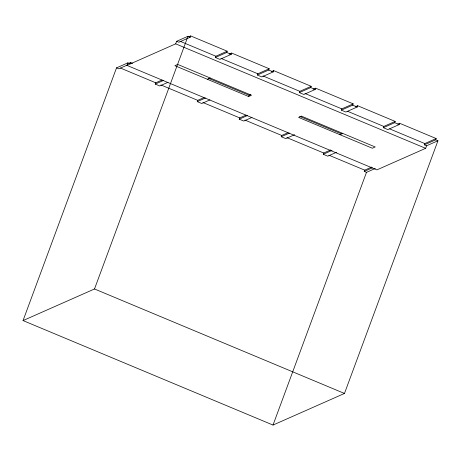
<?xml version="1.0" encoding="UTF-8"?>
<svg xmlns="http://www.w3.org/2000/svg" width="461" height="461" viewBox="0 0 461 461"><rect width="100%" height="100%" fill="white"/><g stroke="black" fill="none" stroke-linecap="round" stroke-linejoin="round"><path stroke-width="0.69" d="M437.95 140.755L426.586 145.78L424.339 144.84L435.703 139.816L437.95 140.755L344.471 393.458L273.016 425.059L23.05 320.574L116.524 67.876L127.887 62.852L130.135 63.791L130.607 62.523L132.595 63.353M426.586 145.78L425.647 148.327L376.914 169.873L126.948 65.393L127.887 62.852M167.977 82.323L159.771 85.953L155.271 84.075L155.737 82.801L162.053 80.012M126.948 65.393L175.681 43.841L176.626 41.294L187.984 36.275L190.237 37.214L190.704 35.941L227.198 51.2L226.731 52.468L215.368 57.492L219.868 59.371L231.232 54.346L231.699 53.078L269.195 68.752L268.723 70.02L257.365 75.045L261.86 76.924L273.223 71.899L273.696 70.631L311.187 86.305L310.72 87.573L299.356 92.598L303.857 94.476L315.22 89.457L315.687 88.184L353.184 103.858L352.711 105.125L341.347 110.15L345.848 112.035L357.212 107.01L357.678 105.736L395.175 121.41L394.708 122.678L383.345 127.703L387.845 129.587L399.203 124.562L399.675 123.289L436.169 138.548L435.703 139.816M23.05 320.574L94.511 288.972L187.984 36.275M209.968 99.876L201.762 103.506L197.262 101.627L197.734 100.354L204.044 97.565M215.368 57.492L215.84 56.225L227.198 51.2M251.965 117.428L243.76 121.059L239.259 119.18L239.726 117.907L246.041 115.117M248.623 96.522L251.481 95.254L177.739 64.431L174.88 65.698L248.623 96.522L249.09 95.248L250.807 94.493M257.365 75.045L257.832 73.777L269.195 68.752M294.591 134.704L285.751 138.611L281.25 136.733L281.723 135.459L288.033 132.67M299.356 92.598L299.829 91.33L311.187 86.305M336.582 152.257L327.748 156.164L323.247 154.285L323.714 153.017L330.658 149.946M341.347 110.15L341.82 108.882L353.184 103.858M375.329 168.455L366.489 172.362L364.242 171.423L364.709 170.149L371.652 167.078M273.016 425.059L366.489 172.362M383.345 127.703L383.811 126.435L395.175 121.41M424.339 144.84L424.806 143.567L436.169 138.548M128.711 63.359L130.607 62.523M188.814 36.782L190.704 35.941M127.611 64.909L118.777 68.816L116.524 67.876M190.237 37.214L178.874 42.239L176.626 41.294M155.271 84.075L163.476 80.445M229.175 54.196L231.699 53.078M207.375 79.28L210.233 78.018M197.262 101.627L205.468 97.997M271.166 71.749L273.696 70.631M239.259 119.18L247.465 115.55M313.163 89.301L315.687 88.184M281.25 136.733L289.456 133.102M355.154 106.854L357.678 105.736M339.861 134.658L342.719 133.39M323.247 154.285L332.081 150.378M397.78 124.13L399.675 123.289M364.242 171.423L372.448 167.792M226.731 52.468L231.232 54.346M268.723 70.02L273.223 71.899M310.72 87.573L315.22 89.457M352.711 105.125L357.212 107.01M394.708 122.678L399.203 124.562M180.009 41.242L215.84 56.225M220.998 58.38L257.832 73.777M262.989 75.932L299.829 91.33M304.98 93.485L341.82 108.882M347.634 111.314L383.811 126.435M389.643 128.873L424.806 143.567M175.681 43.841L425.647 148.327M208.568 78.312L249.09 95.248M299.748 116.426L341.601 133.921M120.575 68.101L155.737 82.801M160.895 84.957L197.734 100.354M202.892 102.509L239.726 117.907M244.883 120.062L281.723 135.459M286.88 137.62L323.714 153.017M328.877 155.173L364.709 170.149M94.511 288.972L344.471 393.458M301.471 116.155L298.613 117.417L372.355 148.24L375.214 146.973L301.471 116.155"/></g></svg>
